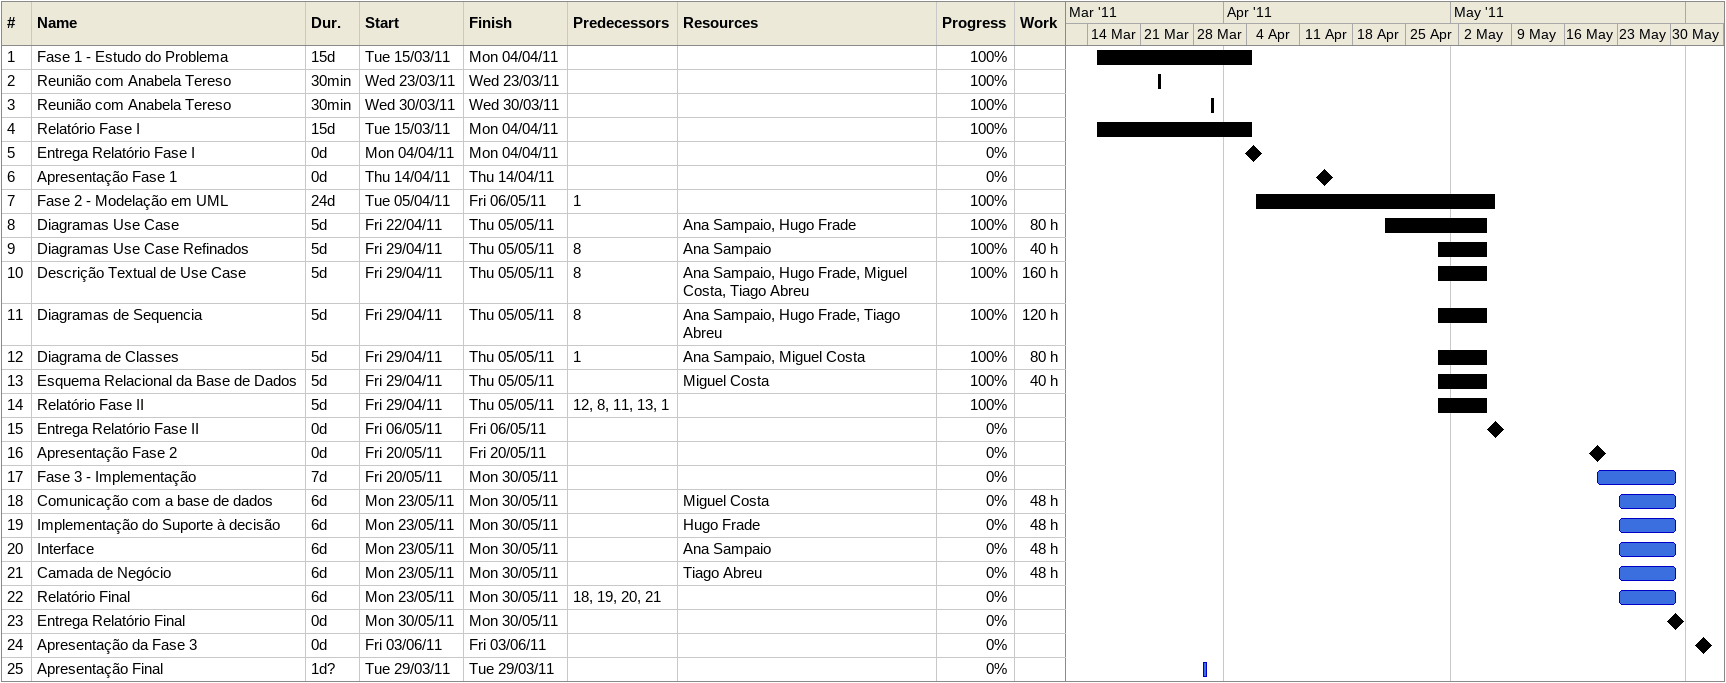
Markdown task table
| ID | Task | Duration | Start | Finish | Predecessors | Resources | % complete | Work (h) |
|---|---|---|---|---|---|---|---|---|
| 1 | Fase 1 - Estudo do Problema | 15d | 2011-03-15 | 2011-04-04 |  |  | 100 |  |
| 2 | Reunião com Anabela Tereso | 30min | 2011-03-23 | 2011-03-23 |  |  | 100 |  |
| 3 | Reunião com Anabela Tereso | 30min | 2011-03-30 | 2011-03-30 |  |  | 100 |  |
| 4 | Relatório Fase I | 15d | 2011-03-15 | 2011-04-04 |  |  | 100 |  |
| 5 | Entrega Relatório Fase I | 0d | 2011-04-04 | 2011-04-04 |  |  | 0 |  |
| 6 | Apresentação Fase 1 | 0d | 2011-04-14 | 2011-04-14 |  |  | 0 |  |
| 7 | Fase 2 - Modelação em UML | 24d | 2011-04-05 | 2011-05-06 | 1 |  | 100 |  |
| 8 | Diagramas Use Case | 5d | 2011-04-22 | 2011-05-05 |  | Ana Sampaio, Hugo Frade | 100 | 80 |
| 9 | Diagramas Use Case Refinados | 5d | 2011-04-29 | 2011-05-05 | 8 | Ana Sampaio | 100 | 40 |
| 10 | Descrição Textual de Use Case | 5d | 2011-04-29 | 2011-05-05 | 8 | Ana Sampaio, Hugo Frade, Miguel Costa, Tiago Abreu | 100 | 160 |
| 11 | Diagramas de Sequencia | 5d | 2011-04-29 | 2011-05-05 | 8 | Ana Sampaio, Hugo Frade, Tiago Abreu | 100 | 120 |
| 12 | Diagrama de Classes | 5d | 2011-04-29 | 2011-05-05 | 1 | Ana Sampaio, Miguel Costa | 100 | 80 |
| 13 | Esquema Relacional da Base de Dados | 5d | 2011-04-29 | 2011-05-05 |  | Miguel Costa | 100 | 40 |
| 14 | Relatório Fase II | 5d | 2011-04-29 | 2011-05-05 | 12, 8, 11, 13, 1 |  | 100 |  |
| 15 | Entrega Relatório Fase II | 0d | 2011-05-06 | 2011-05-06 |  |  | 0 |  |
| 16 | Apresentação Fase 2 | 0d | 2011-05-20 | 2011-05-20 |  |  | 0 |  |
| 17 | Fase 3 - Implementação | 7d | 2011-05-20 | 2011-05-30 |  |  | 0 |  |
| 18 | Comunicação com a base de dados | 6d | 2011-05-23 | 2011-05-30 |  | Miguel Costa | 0 | 48 |
| 19 | Implementação do Suporte à decisão | 6d | 2011-05-23 | 2011-05-30 |  | Hugo Frade | 0 | 48 |
| 20 | Interface | 6d | 2011-05-23 | 2011-05-30 |  | Ana Sampaio | 0 | 48 |
| 21 | Camada de Negócio | 6d | 2011-05-23 | 2011-05-30 |  | Tiago Abreu | 0 | 48 |
| 22 | Relatório Final | 6d | 2011-05-23 | 2011-05-30 | 18, 19, 20, 21 |  | 0 |  |
| 23 | Entrega Relatório Final | 0d | 2011-05-30 | 2011-05-30 |  |  | 0 |  |
| 24 | Apresentação da Fase 3 | 0d | 2011-06-03 | 2011-06-03 |  |  | 0 |  |
| 25 | Apresentação Final | 1d? | 2011-03-29 | 2011-03-29 |  |  | 0 |  |
